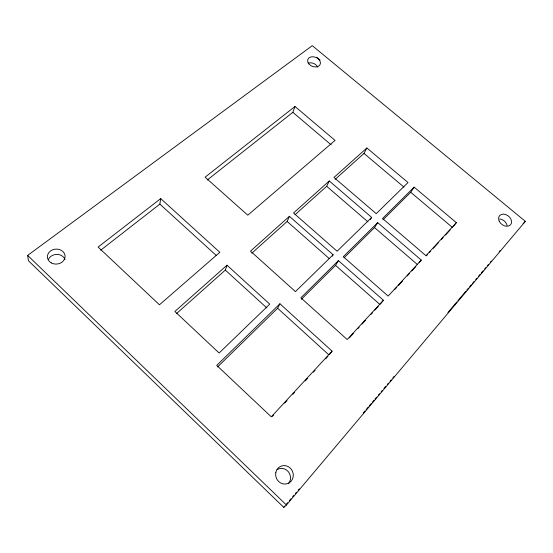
<?xml version="1.0" encoding="UTF-8"?>
<svg xmlns="http://www.w3.org/2000/svg" width="553" height="553" viewBox="0 0 553 553"><rect width="100%" height="100%" fill="white"/><g stroke="black" fill="none" stroke-linecap="round" stroke-linejoin="round"><path stroke-width="0.83" d="M100.694 250.198L159.858 204.119L160.709 198.596L219.824 252.299L159.458 304.8L98.109 247.067L160.709 198.596M176.372 313.724L225.334 270.085L226.993 265.212L269.753 304.143L219.133 353.008L174.886 311.484L226.993 265.212M207.147 180.105L292.848 112.328L294.984 106.473L335.056 140.393L247.792 215.179L205.101 177.174L294.984 106.473M251.795 253.212L287.138 221.47L289.406 216.32L333.113 254.76L332.312 256.129M295.026 214.73L326.685 186.292L329.284 180.969L371.678 217.405L370.351 219.541M217.536 366.95L277.613 308.235L279.915 303.784L332.083 351.127L329.609 354.418M335.18 179.338L363.992 153.43L366.881 147.976L408.01 182.552L376.234 213.672L333.977 177.451L366.881 147.976M301.378 299.249L335.547 265.35L338.408 260.629L383.409 300.231L380.492 303.943M344.049 257.829L374.519 227.566L377.685 222.624L421.275 260.083L419.167 262.71M382.959 219.852L410.713 192.271L414.135 187.156L456.363 222.659L453.432 226.253M283.744 507.343L286.447 505.013L525.35 221.352L312.265 45.657L27.65 255.417L28.397 260.712L283.744 507.343L284.857 506.023M286.523 504.039L287.636 502.718M289.309 500.735L290.975 498.758M292.648 496.774L293.761 495.453M295.433 493.476L296.546 492.156M298.212 490.172L299.325 488.852M363.335 412.911L365.001 410.934M366.114 409.614L368.339 406.967M369.452 405.646L371.125 403.669M372.238 402.349L373.904 400.365M375.017 399.045L376.69 397.068M378.356 395.084L379.469 393.764M381.141 391.78L382.254 390.459M383.927 388.483L385.593 386.499M387.266 384.515L388.379 383.194M390.045 381.217L391.158 379.897M392.83 377.913L393.943 376.593M447.93 312.542L456.833 301.979M457.946 300.652L465.737 291.41M466.85 290.09L468.522 288.106M469.635 286.786L471.308 284.809M472.421 283.489L474.087 281.505M475.76 279.528L476.873 278.207M478.539 276.224L480.211 274.24M481.324 272.919L482.99 270.942M484.663 268.958L485.776 267.638M487.449 265.654L488.562 264.334M490.228 262.357L491.34 261.037M499.131 251.788L500.244 250.468M383.409 300.231L347.208 339.535L300.86 297.797L338.408 260.629M349.302 337.904L353.36 333.5M357.991 328.468L359.153 327.21M362.049 324.065L365.519 320.291M370.738 314.629L372.473 312.742M374.789 310.226L378.266 306.445M421.275 260.083L388.151 296.083L343.295 256.71L377.685 222.624M394.51 289.772L396.819 287.263M398.554 285.383L402.591 280.986M407.208 275.968L409.51 273.459M411.819 270.949L415.863 266.56M456.363 222.659L425.969 255.707L382.545 218.49L414.135 187.156M426.322 255.901L427.483 254.636M429.225 252.742L430.386 251.477M433.289 248.318L438.515 242.629M441.418 239.463L443.16 237.569M445.483 235.039L450.135 229.986M332.083 351.127L271.281 416.824L216.728 365.388L279.915 303.784M272.408 416.381L273.576 415.123M284.684 403.109L287.021 400.586M292.869 394.261L294.625 392.367M305.145 380.989L307.482 378.459M313.33 372.141L315.086 370.247M325.606 358.869L327.943 356.339M523.097 223.695L525.35 221.352M371.678 217.405L337.116 251.221L293.532 212.974L329.284 180.969M333.113 254.76L295.44 291.604L250.481 251.145L289.406 216.32M316.731 57.277L320.056 60.021M410.713 192.271L452.458 227.456M363.992 153.43L404.001 187.156M292.848 112.328L331.185 144.858M326.685 186.292L367.939 221.836M374.519 227.566L417.591 264.68M287.138 221.47L329.035 258.403M335.547 265.35L380.001 304.558M277.613 308.235L328.475 354.494M159.858 204.119L216.354 255.555M225.334 270.085L266.933 308.028M27.65 255.417L286.447 505.013M277.025 469.697A9.201 8.661 69.9 0 1 288.389 471.75A9.201 8.661 69.9 0 1 288.431 483.751M499.718 218.933A7.058 5.295 38.2 0 1 507.101 225.576M308.173 63.166A6.595 4.832 21.9 0 1 317.788 67.203M48.388 259.537A8.751 7.424 -4.6 0 1 56.876 254.387A8.751 7.424 -4.6 0 1 65.026 259.564M275.795 472.697A9.318 8.758 68.7 0 0 287.366 483.675A9.318 8.758 68.7 0 0 290.256 468.087A9.318 8.758 68.7 0 0 275.795 472.697M499.179 221.117A7.134 5.323 38.1 0 0 510.391 224.94A7.134 5.323 38.1 0 0 505.677 214.536A7.134 5.323 38.1 0 0 499.179 221.117M308.774 63.837A6.657 4.853 22 0 0 319.876 64.978A6.657 4.853 22 0 0 313.44 56.752A6.657 4.853 22 0 0 308.774 63.837M51.325 262.931A8.862 7.493 -4.2 0 0 65.081 256.903A8.862 7.493 -4.2 0 0 52.335 249.942A8.862 7.493 -4.2 0 0 51.325 262.931"/></g></svg>
